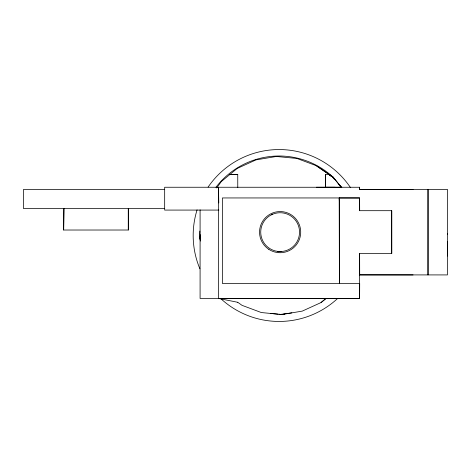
<?xml version="1.0" encoding="UTF-8"?>
<svg xmlns="http://www.w3.org/2000/svg" width="471" height="471" viewBox="0 0 471 471"><rect width="100%" height="100%" fill="white"/><g stroke="black" fill="none" stroke-linecap="round" stroke-linejoin="round"><path stroke-width="0.71" d="M359.632 187.258L359.632 189.448L359.626 187.264L164.673 187.252L164.673 210.078L218.909 210.078M237.743 302.288L218.479 298.437L218.503 187.258L218.78 202.942M341.828 187.699L333.315 177.367L328.935 174.429L325.408 174.429L325.408 187.258L341.469 187.258L338.025 183.525L338.879 184.632M218.503 298.437L359.62 298.408L359.697 283.471L222.4 283.477L222.406 197.95L339.185 197.95L339.414 283.477L339.42 197.95L359.638 197.967L359.661 210.696L391.737 210.69L391.754 253.492L359.638 253.498L359.62 298.408L200.087 298.437L200.093 209.842M447.45 256.041L447.45 241.523M447.45 234.434L447.45 233.404M339.379 199.404L339.42 197.955L359.632 197.961L359.661 210.696M200.434 234.723L200.093 238.261L200.446 240.369M216.742 187.947L221.288 181.57L237.213 168.441L256 159.881L276.359 156.472L296.907 158.45L316.247 165.674L333.309 177.396L337.254 182.33M316.247 165.674L333.315 177.367A79.428 79.428 0 0 0 215.953 187.281M278.932 314.245L281.888 314.528L302.247 311.119L321.034 302.559L325.973 298.484M321.034 302.559L326.062 298.414M271.443 214.788A19.405 19.405 0 0 1 299.503 233.298A19.405 19.405 0 0 1 269.447 248.341A19.405 19.405 0 0 1 271.443 214.788L272.744 214.105M277.549 251.773L281.152 251.72M280.616 314.41L291.826 312.862M281.799 314.528L284.455 314.098M63.662 230.019L63.909 208.629L63.662 230.019L128.312 230.019L128.312 208.635M237.743 174.417L229.948 174.429L237.743 174.417L237.773 187.664M164.673 189.389L23.55 189.383L23.55 208.629L164.673 208.635M359.703 189.395L447.45 189.395L447.45 274.923L359.62 274.887L413.079 274.923M359.62 189.442L413.079 189.395M316.329 187.24L335.128 187.258M359.638 253.498L359.691 274.917M391.707 210.69L391.713 253.492M270.478 313.433L277.866 314.145M281.888 314.528L261.34 312.55L242 305.326L237.743 302.288M333.256 177.449L328.929 174.429L331.478 176.49M334.41 179.263L333.05 177.661L333.951 178.733M339.779 185.704L341.122 187.317M338.125 183.425L341.192 187.258M200.446 241.064L199.745 238.208A79.428 79.428 0 0 1 199.816 231.061M339.185 197.95L339.303 200.475M325.408 174.429L325.414 187.635M128.306 208.629L128.306 230.013M337.371 298.702A85.952 85.952 0 0 1 221.034 298.85M199.892 268.806A85.952 85.952 0 0 1 197.078 209.889M208.105 187.087A85.952 85.952 0 0 1 350.442 187.535M428.009 189.395L428.015 274.923L428.045 189.395M268.8 249.324A20.577 20.577 0 0 0 300.675 233.369A20.577 20.577 0 0 0 270.919 213.74A20.577 20.577 0 0 0 268.8 249.324"/></g></svg>
